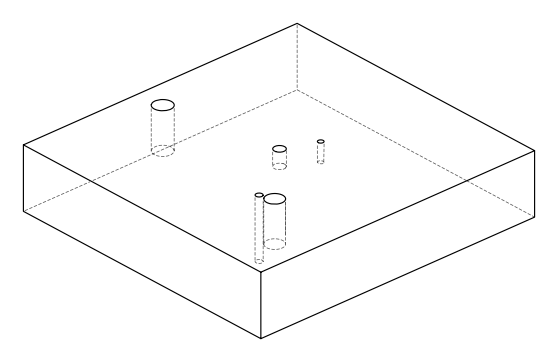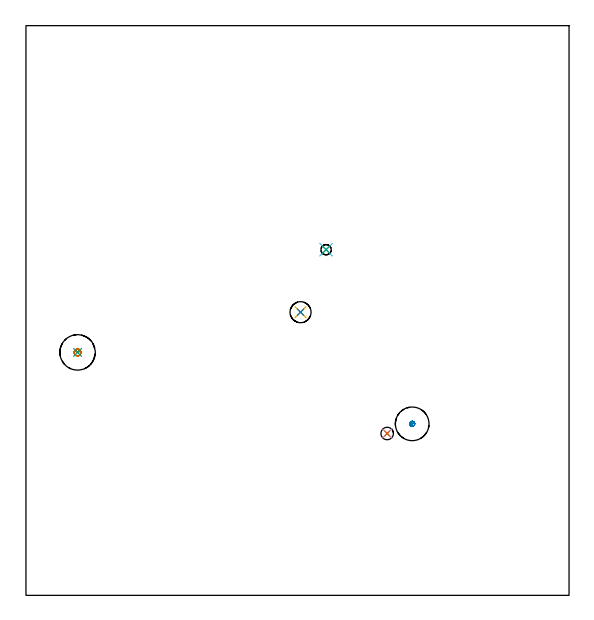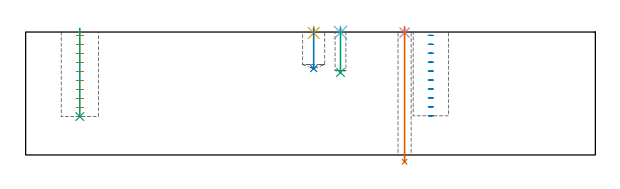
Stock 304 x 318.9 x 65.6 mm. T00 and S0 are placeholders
(PLAN: 9 operations, 5 tool changes, 2 min)
(1 MILL_BLIND_HOLE_FROM_SOLID_MATERIAL | STEP1POCKET | NXT0201_012 | Spiral | 0.73 min | 13892 mm3)
(2 MILL_BLIND_HOLE_FROM_SOLID_MATERIAL_1 | STEP1POCKET_3 | NXT0201_012 | Spiral | 0.54 min | 12410 mm3)
(3 BORE_BLIND_HOLE | STEP1POCKET | UGT0332_076 | 0.19 min | 0 mm3)
(4 SPOT_DRILL | STEP1HOLE | NXT0321_9005460120000 | 0.03 min | 0 mm3)
(5 SPOT_DRILL_1 | STEP1POCKET_1 | NXT0321_9005460120000 | 0.03 min | 1 mm3)
(6 SPOT_DRILL_2 | STEP1POCKET_2 | NXT0321_9005460120000 | 0.03 min | 1 mm3)
(7 DRILL_THROUGH_HOLE_INTO_CENTER | STEP1HOLE | UGT0301_465 | 0.29 min | 2512 mm3)
(8 DRILL_BLIND_HOLE_INTO_CENTER | STEP1POCKET_1 | NXT0301_089 | 0.09 min | 1966 mm3)
(9 DRILL_BLIND_HOLE_INTO_CENTER_1 | STEP1POCKET_2 | NXT0301_029 | 0.1 min | 548 mm3)
(TOOL NXT0201_012 | ENDMILL 16mm [2P460-1600-NA 1630] | D16 FL38 Z6)
(TOOL UGT0332_076 | 19.75 mm Rough Boring Bar | D19.75)
(TOOL NXT0321_9005460120000 | NC Spot Drill, 142deg, 12mm, Carbide, Uncoated | D12 PA142 FL30 Z2)
(TOOL UGT0301_465 | Carbide Drill 7.0 mm | D7 PA118 FL69 Z2)
(TOOL NXT0301_089 | Carbide Drill 11.8mm [860.1-1180-035A1-MM 2214] | D11.8 PA140 FL55 Z2)
(TOOL NXT0301_029 | Carbide Drill 5.8mm [860.1-0580-017A1-MM 2214] | D5.8 PA140 FL28 Z2)
(OP 1 MILL_BLIND_HOLE_FROM_SOLID_MATERIAL)
G17 G21 G94 G90
T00 M6
G54
G17 G0 G90 X28.9 Y136. S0 M3
G43 Z75.6 H1
Z63.79
G94 G3 X29.85 Y136.95 R0.95 F250.
X28.9 Y137.9 R0.95
X27. Y136. R1.9
X28.9 Y137.9 R-1.9
X27.95 Y136.95 R0.95
X28.9 Y136. R0.95
G0 Z58.98
G3 X29.85 Y136.95 R0.95
X28.9 Y137.9 R0.95
X27. Y136. R1.9
X28.9 Y137.9 R-1.9
X27.95 Y136.95 R0.95
X28.9 Y136. R0.95
G0 Z54.17
G3 X29.85 Y136.95 R0.95
X28.9 Y137.9 R0.95
X27. Y136. R1.9
X28.9 Y137.9 R-1.9
X27.95 Y136.95 R0.95
X28.9 Y136. R0.95
G0 Z49.36
G3 X29.85 Y136.95 R0.95
X28.9 Y137.9 R0.95
X27. Y136. R1.9
X28.9 Y137.9 R-1.9
X27.95 Y136.95 R0.95
X28.9 Y136. R0.95
G0 Z44.55
G3 X29.85 Y136.95 R0.95
X28.9 Y137.9 R0.95
X27. Y136. R1.9
X28.9 Y137.9 R-1.9
X27.95 Y136.95 R0.95
X28.9 Y136. R0.95
G0 Z39.74
G3 X29.85 Y136.95 R0.95
X28.9 Y137.9 R0.95
X27. Y136. R1.9
X28.9 Y137.9 R-1.9
X27.95 Y136.95 R0.95
X28.9 Y136. R0.95
G0 Z34.93
G3 X29.85 Y136.95 R0.95
X28.9 Y137.9 R0.95
X27. Y136. R1.9
X28.9 Y137.9 R-1.9
X27.95 Y136.95 R0.95
X28.9 Y136. R0.95
G0 Z30.12
G3 X29.85 Y136.95 R0.95
X28.9 Y137.9 R0.95
X27. Y136. R1.9
X28.9 Y137.9 R-1.9
X27.95 Y136.95 R0.95
X28.9 Y136. R0.95
G0 Z25.31
G3 X29.85 Y136.95 R0.95
X28.9 Y137.9 R0.95
X27. Y136. R1.9
X28.9 Y137.9 R-1.9
X27.95 Y136.95 R0.95
X28.9 Y136. R0.95
G0 Z20.5
G3 X29.85 Y136.95 R0.95
X28.9 Y137.9 R0.95
X27. Y136. R1.9
X28.9 Y137.9 R-1.9
X27.95 Y136.95 R0.95
X28.9 Y136. R0.95
G0 Z75.6
M5
M2
(OP 2 MILL_BLIND_HOLE_FROM_SOLID_MATERIAL_1)
G17 G21 G94 G90
T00 M6
G54
G17 G0 G90 X216.2 Y96. S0 M3
G43 Z75.6 H1
Z63.83
G94 G3 X216.9 Y96.7 R0.7 F250.
X216.2 Y97.4 R0.7
X214.8 Y96. R1.4
X216.2 Y97.4 R-1.4
X215.5 Y96.7 R0.7
X216.2 Y96. R0.7
G0 Z59.06
G3 X216.9 Y96.7 R0.7
X216.2 Y97.4 R0.7
X214.8 Y96. R1.4
X216.2 Y97.4 R-1.4
X215.5 Y96.7 R0.7
X216.2 Y96. R0.7
G0 Z54.29
G3 X216.9 Y96.7 R0.7
X216.2 Y97.4 R0.7
X214.8 Y96. R1.4
X216.2 Y97.4 R-1.4
X215.5 Y96.7 R0.7
X216.2 Y96. R0.7
G0 Z49.52
G3 X216.9 Y96.7 R0.7
X216.2 Y97.4 R0.7
X214.8 Y96. R1.4
X216.2 Y97.4 R-1.4
X215.5 Y96.7 R0.7
X216.2 Y96. R0.7
G0 Z44.75
G3 X216.9 Y96.7 R0.7
X216.2 Y97.4 R0.7
X214.8 Y96. R1.4
X216.2 Y97.4 R-1.4
X215.5 Y96.7 R0.7
X216.2 Y96. R0.7
G0 Z39.98
G3 X216.9 Y96.7 R0.7
X216.2 Y97.4 R0.7
X214.8 Y96. R1.4
X216.2 Y97.4 R-1.4
X215.5 Y96.7 R0.7
X216.2 Y96. R0.7
G0 Z35.21
G3 X216.9 Y96.7 R0.7
X216.2 Y97.4 R0.7
X214.8 Y96. R1.4
X216.2 Y97.4 R-1.4
X215.5 Y96.7 R0.7
X216.2 Y96. R0.7
G0 Z30.44
G3 X216.9 Y96.7 R0.7
X216.2 Y97.4 R0.7
X214.8 Y96. R1.4
X216.2 Y97.4 R-1.4
X215.5 Y96.7 R0.7
X216.2 Y96. R0.7
G0 Z25.67
G3 X216.9 Y96.7 R0.7
X216.2 Y97.4 R0.7
X214.8 Y96. R1.4
X216.2 Y97.4 R-1.4
X215.5 Y96.7 R0.7
X216.2 Y96. R0.7
G0 Z20.9
G3 X216.9 Y96.7 R0.7
X216.2 Y97.4 R0.7
X214.8 Y96. R1.4
X216.2 Y97.4 R-1.4
X215.5 Y96.7 R0.7
X216.2 Y96. R0.7
G0 Z75.6
M5
M2
(OP 3 BORE_BLIND_HOLE)
G17 G21 G94 G90
T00 M6
G54
G17 G0 G90 X28.9 Y136. S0 M3
G43 Z75.6 H0
G94 G85 G98 Z20.5 F250. R67.6
G80
M5
M2
(OP 4 SPOT_DRILL)
G17 G21 G94 G90
T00 M6
G54
G17 G0 G90 X202.2 Y90.6 S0 M3
G43 Z75.6 H0
G94 G81 G98 Z65.299 F250. R68.6
G80
M5
M2
(OP 5 SPOT_DRILL_1)
G17 G21 G94 G90
T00 M6
G54
G17 G0 G90 X153.7 Y158.5 S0 M3
G43 Z75.6 H0
G94 G81 G98 Z65.092 F250. R68.6
G80
M5
M2
(OP 6 SPOT_DRILL_2)
G17 G21 G94 G90
T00 M6
G54
G17 G0 G90 X168. Y193.5 S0 M3
G43 Z75.6 H0
G94 G81 G98 Z65.35 F250. R68.6
G80
M5
M2
(OP 7 DRILL_THROUGH_HOLE_INTO_CENTER)
G17 G21 G94 G90
T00 M6
G54
G17 G0 G90 X202.2 Y90.6 S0 M3
G43 Z75.6 H0
G94 G73 G98 Z-3.603 F250. Q6.92 R67.6
G80
M5
M2
(OP 8 DRILL_BLIND_HOLE_INTO_CENTER)
G17 G21 G94 G90
T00 M6
G54
G17 G0 G90 X153.7 Y158.5 S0 M3
G43 Z75.6 H1
G94 G81 G98 Z46.1 F250. R67.6
G80
M5
M2
(OP 9 DRILL_BLIND_HOLE_INTO_CENTER_1)
G17 G21 G94 G90
T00 M6
G54
G17 G0 G90 X168. Y193.5 S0 M3
G43 Z75.6 H1
G94 G81 G98 Z44. F250. R67.6
G80
M5
M2
